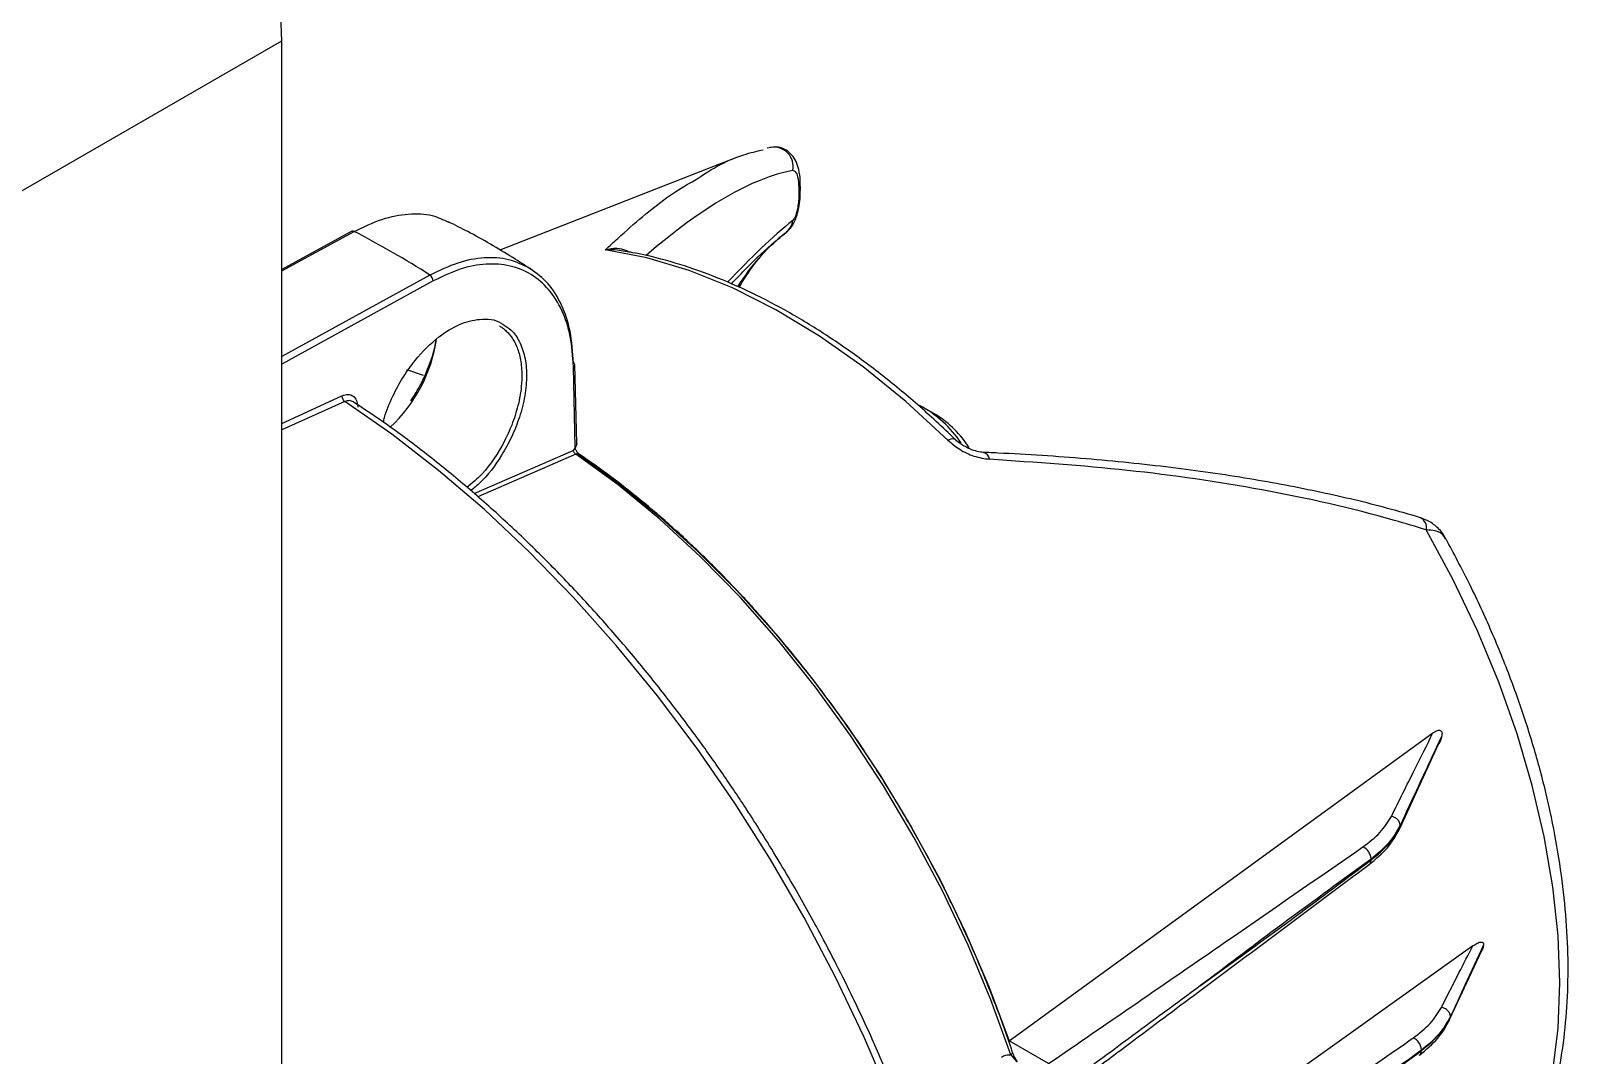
# Model space of a CAD drawing. Extents: x 7 to 135, y 1 to 99.
# Drawn here: x 99.195 to 103.909, y 83.35 to 86.491 of the extents above; entities that cross this region are included whole.
import ezdxf

# ---------------------------------------------------------------- set-up
doc = ezdxf.new("R2010")
doc.units = 0
doc.header["$MEASUREMENT"] = 0
doc.layers.add('OBJECT', color=7, linetype='CONTINUOUS')

msp = doc.modelspace()

# ---------------------------------------------------------------- linework, layer by layer
at = {"layer": 'OBJECT'}
for p, q in [((99.0808, 85.9499), (99.9647, 86.4601)), ((99.9647, 81.5618), (99.9647, 86.4601)), ((101.4643, 86.1331), (101.453, 86.1306)), ((101.4642, 86.1331), (101.4612, 86.1325)), ((101.3592, 86.1023), (100.6338, 85.8178)), ((101.5514, 85.9918), (101.5514, 86.0013)), ((101.555, 86.0037), (101.555, 86.0131)), ((100.1798, 85.8759), (99.9647, 85.7586)), ((99.9647, 85.7544), (100.1868, 85.8754)), ((100.4191, 85.7414), (99.9647, 85.4918)), ((100.4289, 85.7235), (99.9647, 85.4686)), ((100.3997, 85.4341), (100.3482, 85.4511)), ((100.8647, 85.2134), (100.8592, 85.4606)), ((100.869, 85.2265), (100.8636, 85.4667)), ((99.9647, 85.2871), (100.1493, 85.3718)), ((100.158, 85.3536), (99.9647, 85.2667)), ((101.9711, 85.3129), (101.9357, 85.3333)), ((100.5543, 85.0718), (100.8578, 85.2036)), ((100.8664, 85.1928), (100.5654, 85.0621)), ((100.8647, 85.2134), (100.8578, 85.2036)), ((102.1946, 83.3942), (103.4945, 84.338)), ((103.3925, 84.0455), (103.5116, 84.3038)), ((103.3938, 84.0549), (103.3938, 84.0511)), ((103.3048, 83.9512), (103.3048, 83.9489)), ((103.6172, 83.6859), (102.3444, 82.777)), ((103.5467, 83.4616), (103.6431, 83.6691)), ((103.5481, 83.4685), (103.5481, 83.4676)), ((102.3157, 83.3243), (102.1946, 83.3942)), ((102.1999, 83.3513), (102.2185, 83.3298)), ((102.2057, 83.3582), (102.2055, 83.3588)), ((103.4592, 83.3656), (103.4592, 83.3645))]:
    msp.add_line(p, q, dxfattribs=at)
at = {"layer": 'OBJECT', "flags": 128}
for points in [[(99.9647, 86.4601), (99.9596, 86.5903), (99.9444, 86.7251), (99.9191, 86.8636), (99.8841, 87.0046), (99.8396, 87.1468), (99.7859, 87.2889), (99.7236, 87.4299), (99.6532, 87.5686), (99.5752, 87.7036), (99.4904, 87.8339), (99.3995, 87.9583), (99.3031, 88.0759), (99.2023, 88.1855), (99.0978, 88.2863), (98.9904, 88.3774), (98.8812, 88.4581), (98.7711, 88.5275)], [(102.0068, 85.2359), (101.8783, 85.3536), (101.747, 85.4599), (101.6139, 85.554), (101.48, 85.635), (101.3463, 85.7025), (101.2139, 85.7559), (101.0837, 85.7947), (100.9567, 85.8187)], [(102.0175, 82.662), (101.9638, 82.8484), (101.901, 83.0355), (101.8295, 83.2223), (101.7496, 83.408), (101.6616, 83.5918), (101.566, 83.7727), (101.4632, 83.95), (101.3537, 84.1228), (101.238, 84.2903), (101.1166, 84.4518), (100.9901, 84.6064), (100.8591, 84.7535), (100.7241, 84.8924), (100.5859, 85.0225), (100.445, 85.143), (100.3022, 85.2536), (100.158, 85.3536)], [(102.0068, 85.2359), (102.0138, 85.2387), (102.0199, 85.2402), (102.025, 85.2401), (102.0289, 85.2386), (102.0298, 85.2377)], [(102.1999, 83.3513), (102.139, 83.52), (102.069, 83.6879), (101.9905, 83.8539), (101.9039, 84.0169), (101.8098, 84.176), (101.7088, 84.3301), (101.6016, 84.4782), (101.4887, 84.6195), (101.3709, 84.7529), (101.249, 84.8777), (101.1238, 84.9931), (100.996, 85.0984), (100.8664, 85.1928)], [(100.8724, 85.1934), (100.9909, 85.1083), (101.1175, 85.0059), (101.2418, 84.8935), (101.3628, 84.7716), (101.4799, 84.6412), (101.5924, 84.5029), (101.6995, 84.3577), (101.8005, 84.2065), (101.8949, 84.0503), (101.982, 83.8899), (102.0613, 83.7264), (102.1324, 83.5608), (102.1946, 83.3942)], [(103.5505, 82.7084), (103.5566, 82.7133), (103.6308, 82.7835), (103.6963, 82.8657), (103.7526, 82.9594), (103.7992, 83.0638), (103.8358, 83.1781), (103.8622, 83.3014), (103.8781, 83.433), (103.8834, 83.5717), (103.8781, 83.7165), (103.8622, 83.8664), (103.8358, 84.0202), (103.7992, 84.1768), (103.7526, 84.335), (103.6963, 84.4936), (103.6308, 84.6515), (103.5566, 84.8074), (103.4742, 84.9602)], [(102.1999, 83.3513), (102.2025, 83.3532), (102.2043, 83.3549), (102.2054, 83.3565), (102.2058, 83.3579), (102.2057, 83.3582)]]:
    msp.add_lwpolyline(points, dxfattribs=at)
at = {"layer": 'OBJECT'}
for centre, radius, start, end in [((101.4733, 86.0743), 0.0595, 348.3346, 98.7244), ((101.5331, 86.0134), 0.022, 326.6207, 357.8777), ((101.533, 86.0039), 0.022, 326.6237, 357.8247), ((101.48, 85.9143), 0.0517, 308.6788, 354.2407), ((100.1829, 85.8693), 0.00729, 57.7202, 115.3074), ((98.7686, 83.1506), 3.0718, 57.501, 62.5044), ((101.924, 85.3549), 0.6625, 128.9977, 147.8203), ((100.4062, 85.7226), 0.0228, 2.1912, 55.3913), ((99.9862, 85.6105), 0.4572, 312.8506, 351.8941), ((100.8564, 85.4658), 0.00726, 7.1483, 67.2105), ((100.8565, 85.4671), 0.00706, 292.3443, 356.6455), ((100.1706, 85.3708), 0.0213, 177.2104, 233.803), ((101.7566, 85.03), 0.3519, 34.0186, 62.2802), ((101.806, 85.0453), 0.3144, 32.0585, 58.332), ((100.8717, 85.1837), 0.0105, 60.6851, 120.1846), ((102.11, 85.1738), 0.0251, 7.259, 75.0684), ((103.4389, 84.9665), 0.0359, 349.8931, 61.0209)]:
    msp.add_arc(centre, radius, start, end, dxfattribs=at)
for centre, major_axis, ratio, start_param, end_param in [((99.8774, 82.3206), (1.8234, 3.7243), 0.229586, 0.168538, 0.491273), ((100.7415, 83.6911), (1.1478, 2.3444), 0.229586, 0.459515, 0.64789), ((104.2616, 85.1282), (0.7659, 2.3851), 0.199933, 1.976046, 1.977174), ((104.5117, 85.2804), (0.7463, 2.324), 0.199933, 2.387846, 2.389797)]:
    msp.add_ellipse(centre, major_axis=major_axis, ratio=ratio, start_param=start_param, end_param=end_param, dxfattribs=at)
for points, knots in [([(101.5546, 86.0126), (101.5546, 86.0188), (101.5548, 86.0381), (101.5509, 86.0628), (101.5432, 86.0882), (101.5307, 86.1093), (101.5117, 86.1258), (101.4891, 86.135), (101.4737, 86.1334), (101.4669, 86.1327)], [0, 0, 0, 0, 0.103248, 0.321278, 0.489574, 0.6333, 0.763186, 0.895609, 1, 1, 1, 1]), ([(101.2311, 86.0325), (101.2576, 86.0496), (101.3086, 86.0827), (101.3782, 86.1114), (101.4209, 86.1214), (101.4407, 86.126)], [0, 0, 0, 0, 0.365892, 0.706691, 1, 1, 1, 1]), ([(101.5514, 86.0013), (101.5508, 86.0129), (101.5497, 86.0367), (101.5426, 86.0588), (101.5349, 86.0612), (101.5315, 86.0623)], [0, 0, 0, 0, 0.351629, 0.714778, 1, 1, 1, 1]), ([(100.9567, 85.8187), (100.9632, 85.8248), (100.9824, 85.8428), (101.0521, 85.9055), (101.1383, 85.9788), (101.2089, 86.0197), (101.2311, 86.0325)], [0, 0, 0, 0, 0.069072, 0.20528, 0.750349, 1, 1, 1, 1]), ([(101.5124, 85.875), (101.515, 85.8769), (101.5241, 85.8834), (101.5349, 85.9005), (101.5452, 85.9252), (101.5515, 85.9545), (101.5547, 85.9813), (101.5546, 85.9964), (101.5546, 86.0031)], [0, 0, 0, 0, 0.07027, 0.245143, 0.446308, 0.645646, 0.842828, 1, 1, 1, 1]), ([(101.5315, 85.9092), (101.533, 85.9106), (101.536, 85.9136), (101.5406, 85.9227), (101.5447, 85.9349), (101.5483, 85.9511), (101.5509, 85.9713), (101.5512, 85.9847), (101.5514, 85.9918)], [0, 0, 0, 0, 0.1326367, 0.2661905, 0.3879373, 0.5358653, 0.7510749, 1, 1, 1, 1]), ([(100.1868, 85.8754), (100.2154, 85.8892), (100.2726, 85.9168), (100.3535, 85.9316), (100.4231, 85.9291), (100.4597, 85.9116), (100.4758, 85.9039)], [0, 0, 0, 0, 0.265423, 0.5301725, 0.7942996, 1, 1, 1, 1]), ([(100.7305, 85.758), (100.7114, 85.7705), (100.6469, 85.8126), (100.562, 85.8617), (100.4958, 85.8949), (100.4762, 85.9048)], [0, 0, 0, 0, 0.229112, 0.771373, 1, 1, 1, 1]), ([(101.343, 85.7141), (101.3589, 85.731), (101.4038, 85.7786), (101.4604, 85.8307), (101.5005, 85.8641), (101.5129, 85.8744)], [0, 0, 0, 0, 0.2756947, 0.7759178, 1, 1, 1, 1]), ([(101.367, 85.7039), (101.3801, 85.7252), (101.4082, 85.7706), (101.4565, 85.8268), (101.4937, 85.8579), (101.5114, 85.8726)], [0, 0, 0, 0, 0.315361, 0.675098, 1, 1, 1, 1]), ([(100.9567, 85.8187), (100.9569, 85.8188), (100.9684, 85.8224), (100.9902, 85.8259), (101.0135, 85.8208), (101.0256, 85.8154), (101.0283, 85.8128), (101.0289, 85.8123)], [0, 0, 0, 0, 0.005275, 0.469836, 0.850702, 0.970344, 1, 1, 1, 1]), ([(100.994, 85.818), (100.9816, 85.8191), (100.9691, 85.8203), (100.9569, 85.8188), (100.9567, 85.8187)], [0, 0, 0, 0, 0.9880308, 1, 1, 1, 1]), ([(102.0298, 85.2378), (102.0103, 85.2564), (101.9538, 85.3104), (101.8582, 85.3935), (101.7428, 85.4837), (101.6258, 85.5645), (101.5079, 85.6354), (101.3899, 85.696), (101.2722, 85.7459), (101.1558, 85.7845), (101.063, 85.8075), (101.0097, 85.8155), (100.994, 85.8179)], [0, 0, 0, 0, 0.058808, 0.170404, 0.282079, 0.393826, 0.505642, 0.617516, 0.729423, 0.841298, 0.953059, 1, 1, 1, 1]), ([(100.7267, 85.7615), (100.7054, 85.7719), (100.6627, 85.7928), (100.5865, 85.7971), (100.5046, 85.7827), (100.4476, 85.7551), (100.4191, 85.7414)], [0, 0, 0, 0, 0.2491377, 0.4988217, 0.749093, 1, 1, 1, 1]), ([(100.8592, 85.4606), (100.8569, 85.4924), (100.8524, 85.5558), (100.8255, 85.6355), (100.7851, 85.7001), (100.7312, 85.7463), (100.6662, 85.7728), (100.5921, 85.7781), (100.5121, 85.7637), (100.4566, 85.7369), (100.4289, 85.7235)], [0, 0, 0, 0, 0.125666, 0.250539, 0.37567, 0.500227, 0.625486, 0.75002, 0.875177, 1, 1, 1, 1]), ([(100.8592, 85.4725), (100.8568, 85.5057), (100.8523, 85.5706), (100.8245, 85.6519), (100.7842, 85.7186), (100.7458, 85.7472), (100.7267, 85.7615)], [0, 0, 0, 0, 0.256106, 0.501078, 0.751626, 1, 1, 1, 1]), ([(100.2764, 85.2906), (100.2775, 85.2955), (100.2834, 85.322), (100.3038, 85.3699), (100.3355, 85.4291), (100.3819, 85.4938), (100.4409, 85.5521), (100.5098, 85.5936), (100.5761, 85.6102), (100.6219, 85.606), (100.6417, 85.5913), (100.6439, 85.5897)], [0, 0, 0, 0, 0.025775, 0.137946, 0.244844, 0.344697, 0.519202, 0.661236, 0.803272, 0.977779, 1, 1, 1, 1]), ([(100.6439, 85.5897), (100.6521, 85.5845), (100.6716, 85.5724), (100.6943, 85.5394), (100.7111, 85.4929), (100.717, 85.4358), (100.7114, 85.3724), (100.6952, 85.3075), (100.6705, 85.2455), (100.6318, 85.1754), (100.5886, 85.1164), (100.5536, 85.0885), (100.544, 85.0808)], [0, 0, 0, 0, 0.071485, 0.169916, 0.273204, 0.379103, 0.485004, 0.588295, 0.686731, 0.778681, 0.939373, 1, 1, 1, 1]), ([(100.632, 85.5858), (100.6352, 85.5839), (100.6427, 85.5794), (100.6629, 85.5623), (100.683, 85.5325), (100.6975, 85.4868), (100.6997, 85.4565), (100.7008, 85.4405)], [0, 0, 0, 0, 0.076675, 0.180697, 0.540119, 0.757624, 1, 1, 1, 1]), ([(100.3609, 85.3561), (100.3713, 85.3729), (100.3938, 85.4091), (100.4191, 85.4691), (100.4348, 85.5166), (100.4375, 85.5411), (100.438, 85.5454)], [0, 0, 0, 0, 0.275781, 0.593953, 0.928226, 1, 1, 1, 1]), ([(100.7008, 85.4405), (100.7006, 85.4271), (100.7003, 85.4038), (100.696, 85.375), (100.6925, 85.3573), (100.6905, 85.3483), (100.6845, 85.3236), (100.6718, 85.2841), (100.6382, 85.2115), (100.5921, 85.1397), (100.5484, 85.1038), (100.5326, 85.0908)], [0, 0, 0, 0, 0.1129621, 0.196079, 0.227699, 0.2511135, 0.2663219, 0.4186626, 0.5522708, 0.8374458, 1, 1, 1, 1]), ([(100.1493, 85.3718), (100.1557, 85.3738), (100.1684, 85.3778), (100.184, 85.372), (100.1949, 85.3585), (100.1966, 85.3442), (100.1975, 85.3371)], [0, 0, 0, 0, 0.2502289, 0.5000869, 0.7500072, 1, 1, 1, 1]), ([(100.1848, 85.3527), (100.1809, 85.3546), (100.1731, 85.3585), (100.163, 85.3552), (100.158, 85.3536)], [0, 0, 0, 0, 0.500026, 1, 1, 1, 1]), ([(101.5378, 83.8631), (101.5037, 83.9208), (101.4559, 84.0015), (101.3813, 84.1175), (101.3162, 84.2146), (101.2359, 84.3276), (101.1488, 84.4431), (101.0548, 84.5603), (100.955, 84.6767), (100.8502, 84.791), (100.7413, 84.9018), (100.6287, 85.0082), (100.513, 85.1093), (100.3949, 85.2043), (100.2852, 85.286), (100.2147, 85.3325), (100.1846, 85.3523)], [0, 0, 0, 0, 0.093701, 0.131201, 0.193452, 0.257919, 0.32692, 0.398768, 0.472782, 0.548419, 0.625296, 0.70313, 0.781713, 0.860888, 0.940536, 1, 1, 1, 1]), ([(102.1164, 85.198), (102.1161, 85.198), (102.1108, 85.198), (102.0962, 85.2006), (102.0731, 85.2083), (102.0497, 85.2212), (102.0345, 85.2325), (102.0299, 85.2377), (102.0299, 85.2378)], [0, 0, 0, 0, 0.012319, 0.221288, 0.459134, 0.73918, 0.996688, 1, 1, 1, 1]), ([(100.8578, 85.2036), (100.8582, 85.2027), (100.8589, 85.2008), (100.8611, 85.1977), (100.8636, 85.1948), (100.8655, 85.1935), (100.8664, 85.1928)], [0, 0, 0, 0, 0.257733, 0.512483, 0.759034, 1, 1, 1, 1]), ([(100.8767, 85.193), (100.876, 85.1935), (100.8745, 85.1946), (100.8724, 85.1967), (100.8705, 85.199), (100.8684, 85.2021), (100.8663, 85.2059), (100.865, 85.2095), (100.8645, 85.2117), (100.8642, 85.2119), (100.8641, 85.212)], [0, 0, 0, 0, 0.101447, 0.200273, 0.296301, 0.389139, 0.565033, 0.728222, 0.880853, 1, 1, 1, 1]), ([(100.8689, 85.2265), (100.8688, 85.2242), (100.8685, 85.2196), (100.866, 85.2155), (100.8647, 85.2134)], [0, 0, 0, 0, 0.4972051, 1, 1, 1, 1]), ([(101.756, 84.2748), (101.756, 84.2749), (101.7347, 84.3076), (101.6896, 84.3725), (101.6181, 84.4708), (101.5403, 84.5704), (101.4562, 84.6706), (101.3671, 84.7694), (101.2736, 84.8652), (101.1765, 84.9569), (101.0764, 85.0435), (100.9763, 85.1231), (100.9092, 85.17), (100.8767, 85.1927)], [0, 0, 0, 0, 0.000072, 0.086359, 0.175628, 0.27109, 0.3704, 0.472608, 0.57696, 0.682925, 0.790114, 0.898244, 1, 1, 1, 1]), ([(102.0068, 85.2359), (102.0186, 85.2259), (102.0422, 85.2061), (102.088, 85.184), (102.119, 85.1793), (102.1349, 85.1769)], [0, 0, 0, 0, 0.3265402, 0.6529452, 1, 1, 1, 1]), ([(103.4562, 84.9979), (103.4227, 85.0076), (103.3229, 85.0365), (103.1486, 85.0777), (102.9272, 85.1194), (102.6865, 85.1538), (102.4292, 85.18), (102.2366, 85.1926), (102.1312, 85.1973), (102.1165, 85.198)], [0, 0, 0, 0, 0.079802, 0.236917, 0.403778, 0.582442, 0.772957, 0.968423, 1, 1, 1, 1]), ([(103.4742, 84.9602), (103.4416, 84.9702), (103.2785, 85.0201), (102.9753, 85.0873), (102.5597, 85.1481), (102.2767, 85.1673), (102.1349, 85.1769)], [0, 0, 0, 0, 0.077798, 0.389331, 0.69397, 1, 1, 1, 1]), ([(103.5342, 84.932), (103.5332, 84.9342), (103.5274, 84.9483), (103.5082, 84.9685), (103.4824, 84.989), (103.463, 84.9948), (103.4558, 84.997)], [0, 0, 0, 0, 0.069655, 0.448091, 0.792245, 1, 1, 1, 1]), ([(103.5331, 84.9315), (103.5319, 84.9347), (103.5274, 84.9471), (103.5067, 84.9581), (103.4835, 84.9596), (103.4742, 84.9602)], [0, 0, 0, 0, 0.170406, 0.663181, 1, 1, 1, 1]), ([(103.5487, 82.7088), (103.5587, 82.7163), (103.5946, 82.7431), (103.649, 82.7998), (103.7115, 82.8782), (103.7656, 82.9666), (103.8118, 83.0636), (103.8494, 83.1691), (103.8782, 83.2824), (103.8979, 83.4027), (103.9085, 83.5292), (103.9098, 83.6611), (103.9019, 83.7973), (103.885, 83.937), (103.8591, 84.0793), (103.8246, 84.2234), (103.7816, 84.3684), (103.7306, 84.5133), (103.6716, 84.6574), (103.6068, 84.7977), (103.5583, 84.8882), (103.5347, 84.9323)], [0, 0, 0, 0, 0.020186, 0.07247, 0.125055, 0.17812, 0.231749, 0.285932, 0.340582, 0.395576, 0.450789, 0.506114, 0.561468, 0.616796, 0.672076, 0.727301, 0.782469, 0.837588, 0.892666, 0.947714, 1, 1, 1, 1]), ([(103.4945, 84.338), (103.4991, 84.341), (103.5055, 84.3453), (103.5137, 84.3467), (103.5175, 84.3457), (103.5197, 84.3443), (103.5212, 84.3421), (103.5221, 84.3393), (103.5225, 84.3346), (103.5219, 84.331), (103.5214, 84.3286)], [0, 0, 0, 0, 0.40143, 0.570189, 0.633487, 0.69736, 0.744462, 0.791506, 0.861691, 1, 1, 1, 1]), ([(103.3671, 84.0821), (103.3907, 84.1299), (103.433, 84.2152), (103.4757, 84.3005), (103.4945, 84.338)], [0, 0, 0, 0, 0.559994, 1, 1, 1, 1]), ([(103.5214, 84.3286), (103.4976, 84.2774), (103.455, 84.1858), (103.4125, 84.0949), (103.3938, 84.0549)], [0, 0, 0, 0, 0.560009, 1, 1, 1, 1]), ([(103.3938, 84.0511), (103.4175, 84.1022), (103.4598, 84.1935), (103.5022, 84.2856), (103.5208, 84.3261)], [0, 0, 0, 0, 0.5600124, 1, 1, 1, 1]), ([(103.5208, 84.3261), (103.5187, 84.3186), (103.5163, 84.3104), (103.5119, 84.3045), (103.5114, 84.3039)], [0, 0, 0, 0, 0.90635, 1, 1, 1, 1]), ([(101.8863, 84.0644), (101.8562, 84.1153), (101.8141, 84.1864), (101.7689, 84.2552), (101.756, 84.2748)], [0, 0, 0, 0, 0.7153095, 1, 1, 1, 1]), ([(102.2054, 83.3584), (102.2038, 83.3633), (102.1878, 83.4145), (102.1518, 83.5103), (102.0986, 83.6424), (102.0469, 83.7572), (101.998, 83.858), (101.9471, 83.9568), (101.9083, 84.0255), (101.8863, 84.0644)], [0, 0, 0, 0, 0.020567, 0.214001, 0.400114, 0.574717, 0.698893, 0.829671, 1, 1, 1, 1]), ([(103.28, 83.9889), (103.2986, 84.0031), (103.336, 84.0316), (103.3567, 84.0653), (103.3671, 84.0821)], [0, 0, 0, 0, 0.498898, 1, 1, 1, 1]), ([(103.3938, 84.0549), (103.3934, 84.0579), (103.3929, 84.0624), (103.3896, 84.0683), (103.3861, 84.0725), (103.3819, 84.0761), (103.3756, 84.08), (103.3704, 84.0813), (103.3671, 84.0821)], [0, 0, 0, 0, 0.23958, 0.36844, 0.499998, 0.631563, 0.760424, 1, 1, 1, 1]), ([(103.299, 83.9348), (103.3191, 83.9515), (103.3595, 83.985), (103.3812, 84.024), (103.3921, 84.0435)], [0, 0, 0, 0, 0.4986283, 1, 1, 1, 1]), ([(103.3938, 84.0549), (103.3834, 84.0363), (103.3628, 83.9991), (103.3241, 83.9672), (103.3048, 83.9512)], [0, 0, 0, 0, 0.500039, 1, 1, 1, 1]), ([(103.3048, 83.9489), (103.3241, 83.9646), (103.3628, 83.9962), (103.3834, 84.0328), (103.3938, 84.0511)], [0, 0, 0, 0, 0.499961, 1, 1, 1, 1]), ([(103.3899, 84.0402), (103.3907, 84.0411), (103.393, 84.0443), (103.3935, 84.0483), (103.3938, 84.0511)], [0, 0, 0, 0, 0.304077, 1, 1, 1, 1]), ([(102.3157, 83.3243), (102.4961, 83.4482), (102.8182, 83.6694), (103.1389, 83.8913), (103.28, 83.9889)], [0, 0, 0, 0, 0.560011, 1, 1, 1, 1]), ([(103.3048, 83.9512), (103.3045, 83.9547), (103.3041, 83.96), (103.301, 83.9675), (103.2978, 83.9732), (103.2938, 83.9784), (103.288, 83.9844), (103.2832, 83.9871), (103.28, 83.9889)], [0, 0, 0, 0, 0.239485, 0.36838, 0.499999, 0.63162, 0.76051, 1, 1, 1, 1]), ([(102.3548, 83.2296), (102.4945, 83.3342), (102.8086, 83.5692), (103.1236, 83.804), (103.2985, 83.9344)], [0, 0, 0, 0, 0.444928, 1, 1, 1, 1]), ([(103.3048, 83.9512), (103.2073, 83.8801), (103.033, 83.7531), (102.8588, 83.6217), (102.7822, 83.5638)], [0, 0, 0, 0, 0.559938, 1, 1, 1, 1]), ([(102.7822, 83.5638), (102.8797, 83.6344), (103.054, 83.7604), (103.2282, 83.8913), (103.3048, 83.9489)], [0, 0, 0, 0, 0.5600633, 1, 1, 1, 1]), ([(103.2984, 83.9345), (103.2993, 83.9351), (103.3012, 83.9366), (103.304, 83.941), (103.3045, 83.9458), (103.3048, 83.9489)], [0, 0, 0, 0, 0.2182014, 0.4917458, 1, 1, 1, 1]), ([(102.0273, 82.6923), (102.0244, 82.7038), (102.0079, 82.7692), (101.9711, 82.889), (101.917, 83.0502), (101.857, 83.2082), (101.7927, 83.3616), (101.7309, 83.4966), (101.6728, 83.6145), (101.6116, 83.7324), (101.5653, 83.8145), (101.5378, 83.8631)], [0, 0, 0, 0, 0.029452, 0.16668, 0.302733, 0.436694, 0.566311, 0.692657, 0.782437, 0.870864, 1, 1, 1, 1]), ([(103.5205, 83.4967), (103.5383, 83.5321), (103.5702, 83.5952), (103.6028, 83.6582), (103.6172, 83.6859)], [0, 0, 0, 0, 0.55998, 1, 1, 1, 1]), ([(103.6496, 83.688), (103.6307, 83.6469), (103.5968, 83.5735), (103.563, 83.5006), (103.5481, 83.4685)], [0, 0, 0, 0, 0.560013, 1, 1, 1, 1]), ([(103.5481, 83.4676), (103.567, 83.5079), (103.6007, 83.58), (103.6344, 83.6527), (103.6493, 83.6847)], [0, 0, 0, 0, 0.560015, 1, 1, 1, 1]), ([(103.6172, 83.6859), (103.6214, 83.6887), (103.63, 83.6943), (103.6399, 83.6976), (103.6458, 83.6964), (103.648, 83.695), (103.6493, 83.6927), (103.6498, 83.6903), (103.6496, 83.6886), (103.6496, 83.688)], [0, 0, 0, 0, 0.347787, 0.698122, 0.777965, 0.85834, 0.911742, 0.965437, 1, 1, 1, 1]), ([(103.6493, 83.6847), (103.6489, 83.6829), (103.6481, 83.6784), (103.6456, 83.673), (103.6435, 83.67), (103.6429, 83.6692)], [0, 0, 0, 0, 0.301785, 0.803764, 1, 1, 1, 1]), ([(102.7822, 83.5638), (102.7818, 83.5635), (102.708, 83.509), (102.5815, 83.4157), (102.4425, 83.3129), (102.3765, 83.2641), (102.363, 83.2541), (102.3627, 83.2539)], [0, 0, 0, 0, 0.002912, 0.527889, 0.903606, 0.997536, 1, 1, 1, 1]), ([(103.4343, 83.4033), (103.4528, 83.4176), (103.4899, 83.4462), (103.5103, 83.4798), (103.5205, 83.4967)], [0, 0, 0, 0, 0.499273, 1, 1, 1, 1]), ([(103.5481, 83.4685), (103.5478, 83.4715), (103.5472, 83.4762), (103.5438, 83.4823), (103.5402, 83.4867), (103.5358, 83.4905), (103.5293, 83.4945), (103.524, 83.4958), (103.5205, 83.4967)], [0, 0, 0, 0, 0.239578, 0.368437, 0.500002, 0.631562, 0.760427, 1, 1, 1, 1]), ([(103.4534, 83.3504), (103.4734, 83.3672), (103.5137, 83.4009), (103.5355, 83.44), (103.5464, 83.4597)], [0, 0, 0, 0, 0.498702, 1, 1, 1, 1]), ([(103.5481, 83.4685), (103.5378, 83.45), (103.5171, 83.4131), (103.4785, 83.3814), (103.4592, 83.3656)], [0, 0, 0, 0, 0.500043, 1, 1, 1, 1]), ([(103.4592, 83.3645), (103.4785, 83.3804), (103.5171, 83.4122), (103.5378, 83.4491), (103.5481, 83.4676)], [0, 0, 0, 0, 0.499957, 1, 1, 1, 1]), ([(103.5441, 83.4562), (103.5449, 83.4572), (103.5474, 83.4605), (103.5478, 83.4647), (103.5481, 83.4676)], [0, 0, 0, 0, 0.305028, 1, 1, 1, 1]), ([(102.4436, 82.7198), (102.6289, 82.8472), (102.9599, 83.0747), (103.2894, 83.3029), (103.4343, 83.4033)], [0, 0, 0, 0, 0.56001, 1, 1, 1, 1]), ([(103.4592, 83.3656), (103.4589, 83.369), (103.4584, 83.3744), (103.4554, 83.3819), (103.4522, 83.3876), (103.4482, 83.3928), (103.4424, 83.3988), (103.4375, 83.4015), (103.4343, 83.4033)], [0, 0, 0, 0, 0.239483, 0.368381, 0.500001, 0.63162, 0.760514, 1, 1, 1, 1]), ([(102.1712, 83.3439), (102.1758, 83.3466), (102.1849, 83.3521), (102.1949, 83.3516), (102.1999, 83.3513)], [0, 0, 0, 0, 0.499401, 1, 1, 1, 1]), ([(102.2203, 83.3299), (102.2176, 83.3342), (102.2117, 83.3433), (102.2078, 83.353), (102.2057, 83.3582)], [0, 0, 0, 0, 0.4690587, 1, 1, 1, 1]), ([(103.4592, 83.3656), (103.3631, 83.2957), (103.1917, 83.1709), (103.0202, 83.0417), (102.9447, 82.9849)], [0, 0, 0, 0, 0.559941, 1, 1, 1, 1]), ([(102.9447, 82.9849), (103.0408, 83.0545), (103.2122, 83.1788), (103.3837, 83.3077), (103.4592, 83.3645)], [0, 0, 0, 0, 0.560059, 1, 1, 1, 1]), ([(103.4527, 83.3501), (103.4536, 83.3507), (103.4556, 83.3522), (103.4584, 83.3566), (103.4589, 83.3614), (103.4592, 83.3645)], [0, 0, 0, 0, 0.218198, 0.491752, 1, 1, 1, 1])]:
    msp.add_open_spline(points, degree=3, knots=knots, dxfattribs=at)

doc.saveas('drawing.dxf')
